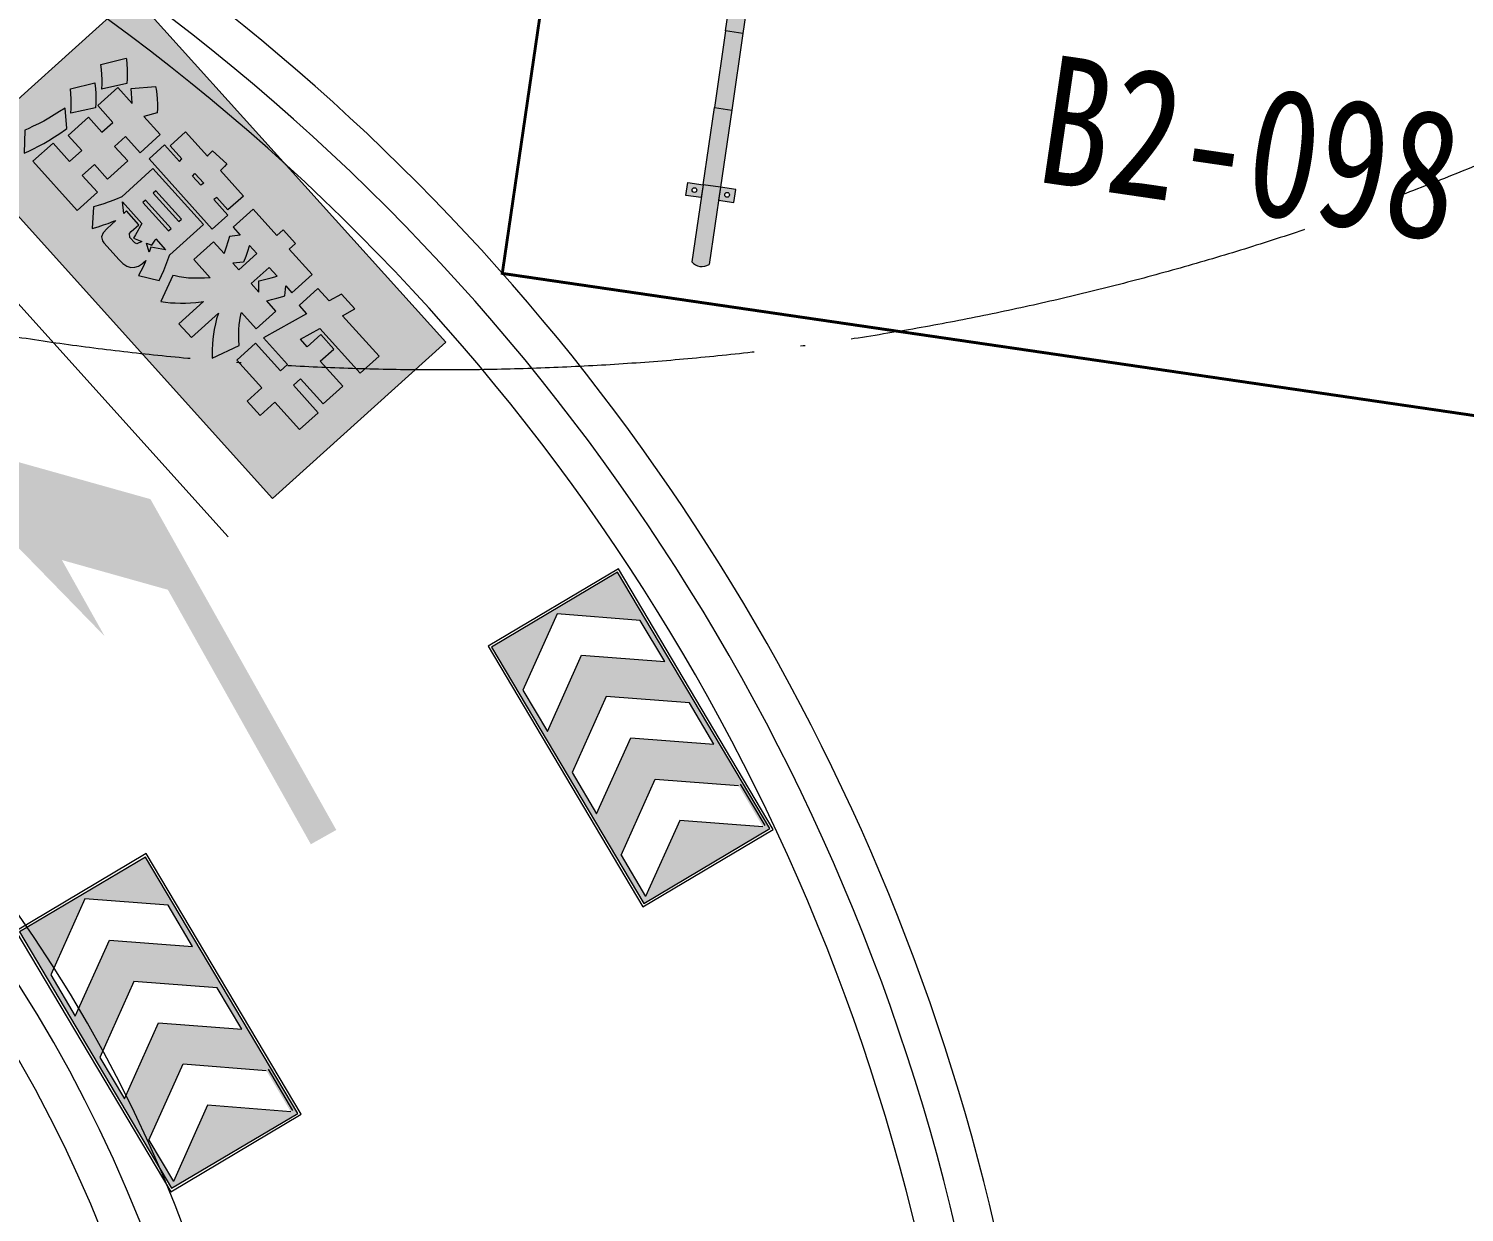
# Model space of a CAD drawing. Header units: inches. Extents: x -414268 to 632271, y -366004 to 318730.
# Drawn here: x 350452 to 357829, y 104887 to 110969 of the extents above; entities that cross this region are included whole.
import ezdxf

# ---------------------------------------------------------------- set-up
doc = ezdxf.new("R2010")
doc.units = ezdxf.units.IN
doc.header["$LTSCALE"] = 1200
doc.header["$MEASUREMENT"] = 0
doc.linetypes.add('DOTE', pattern=[2.4200000000000004, 2, -0.2, 0.02, -0.2])
doc.layers.get('0').update_dxf_attribs({"linetype": 'CONTINUOUS', "lineweight": 0})
for name, color, linetype, lineweight in [('0--PAI--', 7, 'CONTINUOUS', 0), ('0--PAI--BLUE', 5, 'CONTINUOUS', 0), ('0--PAI--HUANG', 40, 'CONTINUOUS', 0), ('0--挡车架', 7, 'CONTINUOUS', 0), ('0--路缘线', 1, 'CONTINUOUS', 0), ('0--转弯箭头', 7, 'CONTINUOUS', 0), ('0－－车位', 4, 'CONTINUOUS', 0), ('0－－车位号码', 7, 'CONTINUOUS', 0), ('7', 7, 'CONTINUOUS', 0), ('COL-HATCH', 7, 'CONTINUOUS', 0), ('DOTE', 7, 'DOTE', 0), ('PUB_HATCH', 7, 'CONTINUOUS', 0), ('WALL', 7, 'CONTINUOUS', 0)]:
    doc.layers.add(name, color=color, linetype=linetype, lineweight=lineweight)
doc.styles.add('-黑体', font='simhei.ttf', dxfattribs={"width": 0.8})

# ---------------------------------------------------------------- blocks, each defined once
blk = doc.blocks.new('A$C47DC52A3')
at = {"layer": 'DOTE'}
blk.add_circle((13968.80007173077, 13968.80005914877), 13968.79999999996, dxfattribs=at)
blk = doc.blocks.new('A$C6F4820FC')
at = {"layer": '0--挡车架'}
h = blk.add_hatch(color=256, dxfattribs=at)
h.paths.add_polyline_path([(1617.474230922457, 169.3952663332057), (1684.499301437642, 169.3952663332057), (1684.499301437642, 248.7905199443812), (1617.474230922457, 248.7905199443812)])
h.paths.add_polyline_path([(1638.848788944474, 209.0928931387934, -1), (1663.124743415625, 209.0928931387934, -1)], flags=16)
h.paths.add_polyline_path([(1617.474230922457, 1.272001827601343e-05), (1684.499301437642, 1.272001827601343e-05), (1684.499301437642, 79.39526633119387), (1617.474230922457, 79.39526633119384)])
h.paths.add_polyline_path([(1638.848788944473, 39.69763952560606, -1), (1663.124743415624, 39.69763952560606, -1)], flags=16)
h.paths.add_polyline_path([(351.069134268579, 248.7905199443813), (351.0691342685791, 169.3952663332057), (418.0942047837639, 169.3952663332057), (418.0942047837638, 248.7905199443812)])
h.paths.add_polyline_path([(396.7196467617473, 209.0928931387934, 1), (372.4436922905957, 209.0928931387934, 1)], flags=16)
h.paths.add_polyline_path([(418.0942047837639, 79.39526633119387), (351.0691342685791, 79.39526633119387), (351.0691342685791, 1.272001827601343e-05), (418.0942047837639, 1.272001827601343e-05)])
h.paths.add_polyline_path([(372.4436922905957, 39.69763952560606, -1), (396.7196467617473, 39.69763952560606, -1)], flags=16)
h = blk.add_hatch(color=256, dxfattribs=at)
h.paths.add_polyline_path([(2017.784217856827, 79.3952663297232, 0.3952043560108401), (2017.78421785311, 169.3952663332057), (1617.474230922457, 169.3952663332057), (1617.474230922458, 79.39526633119387), (1684.499301437642, 79.39526633119385)])
h.paths.add_polyline_path([(818.9364171714836, 169.3952663332057), (818.9364171714836, 79.39526633119385), (1216.632018534735, 79.39526633119385), (1216.632018534736, 169.3952663332057)])
h.paths.add_polyline_path([(418.094204783764, 79.39526633119385), (418.0942047837638, 169.3952663332057), (351.0691342685791, 169.3952663332057), (17.78421785310638, 169.395266333202, 0.3952043560108128), (17.78421784939219, 79.39526632972411)])
h = blk.add_hatch(color=40, dxfattribs=at)
h.paths.add_polyline_path([(1216.632018534736, 169.3952663332056), (1216.632018534735, 79.39526633119385), (1617.474230922457, 79.39526633119385), (1617.474230922457, 169.3952663332056)])
h.paths.add_polyline_path([(818.9364171714836, 79.39526633119385), (818.9364171714836, 169.3952663332057), (418.0942047837639, 169.3952663332057), (418.0942047837639, 79.39526633119385)])
for p, q in [((17.78421785310638, 169.395266333202), (418.0942047837639, 169.3952663332057)), ((818.9364171714838, 169.3952663332057), (1216.632018534736, 169.3952663332057)), ((1617.474230922457, 169.3952663332057), (2017.78421785311, 169.3952663332057)), ((17.78421784939155, 79.39526632972411), (418.0942047837639, 79.39526633119385)), ((818.9364171714838, 79.39526633119385), (1216.632018534735, 79.39526633119385)), ((1617.474230922457, 79.39526633119385), (2017.784217856827, 79.3952663297232))]:
    blk.add_line(p, q, dxfattribs=at)
for points in [[(418.0942047837639, 169.3952663332057), (351.0691342685791, 169.3952663332057), (351.0691342685791, 248.7905199443812), (418.0942047837639, 248.7905199443812)], [(1617.474230922457, 169.3952663332057), (1684.499301437642, 169.3952663332057), (1684.499301437642, 248.7905199443812), (1617.474230922457, 248.7905199443812)], [(418.0942047837639, 79.39526633119385), (351.0691342685791, 79.39526633119385), (351.0691342685791, 1.272001827601343e-05), (418.0942047837639, 1.272001827601343e-05)], [(1617.474230922457, 79.39526633119385), (1684.499301437642, 79.39526633119385), (1684.499301437642, 1.272001827601343e-05), (1617.474230922457, 1.272001827601343e-05)]]:
    blk.add_lwpolyline(points, close=True, dxfattribs=at)
at = {"layer": '0--挡车架', "color": 0}
for points in [[(818.9364171714838, 169.3952663332057), (818.9364171714838, 79.39526633119385), (418.0942047837639, 79.39526633119385), (418.0942047837639, 169.3952663332057)], [(1617.474230922457, 169.3952663332057), (1617.474230922457, 79.39526633119385), (1216.632018534735, 79.39526633119385), (1216.632018534736, 169.3952663332057)]]:
    blk.add_lwpolyline(points, close=True, dxfattribs=at)
at = {"layer": '0--挡车架'}
for centre in [(384.5816695261715, 209.0928931387934), (1650.986766180049, 209.0928931387934), (384.5816695261715, 39.69763952560606), (1650.986766180049, 39.69763952560606)]:
    blk.add_circle(centre, 12.13797723557582, dxfattribs=at)
for centre, start, end in [((65.82469069586296, 124.3952663294804), 136.8717046789877, 223.1282953162828), ((1969.743745010358, 124.3952663294804), 316.871704683716, 43.12829532101674)]:
    blk.add_arc(centre, 65.82466886578737, start, end, dxfattribs=at)
blk = doc.blocks.new('A$C001A7B1A')
at = {"layer": '0－－车位', "const_width": 15}
blk.add_lwpolyline([(2407.499988817268, 5307.500045389108), (7.499988817267877, 5307.500045389108), (7.499988817267877, 7.500045389109687), (2407.499988817268, 7.500045389109687)], close=True, dxfattribs=at)
at = {"layer": '0--挡车架'}
blk.add_blockref('A$C6F4820FC', (189.7157709641579, 883.1047790596294), dxfattribs=at)
blk = doc.blocks.new('A$C5703102E')
at = {"layer": '0--PAI--BLUE'}
h = blk.add_hatch(color=5, dxfattribs=at)
h.paths.add_polyline_path([(220.232643195086, 299.7014668381889), (410.0426431950873, 569.4314668381903), (220.232643195086, 569.4314668381903), (30.42264319508831, 299.7014668381889), (220.232643195086, 29.97146683818937), (410.0426431950873, 29.97146683818937)], flags=16)
h.paths.add_polyline_path([(10.44264319508511, 9.991466838189808), (1189.262643195085, 9.991466838189808), (1189.262643195085, 589.4114668381899), (10.44264319508511, 589.4114668381899)])
h.paths.add_polyline_path([(410.0426431950873, 299.7014668381889), (599.8526431950886, 29.97146683818937), (789.6626431950863, 29.97146683818937), (599.8526431950886, 299.7014668381889), (789.6626431950863, 569.4314668381903), (599.8526431950886, 569.4314668381903)], flags=16)
h.paths.add_polyline_path([(1169.282643195089, 29.97146683818937), (979.472643195084, 29.97146683818937), (789.6626431950863, 299.7014668381889), (979.472643195084, 569.4314668381903), (1169.282643195089, 569.4314668381903), (979.472643195084, 299.7014668381889)], flags=16)
at = {"layer": '0--PAI--'}
for p, q in [((789.2099893585109, 299.6999955807296), (979.0199893585086, 569.429995580731)), ((1168.829989358514, 569.429995580731), (979.0199893585086, 299.6999955807296)), ((979.0199893585086, 29.96999558073185), (789.2099893585109, 299.6999955807296)), ((979.0199893585086, 299.6999955807296), (1168.829989358514, 29.96999558073185))]:
    blk.add_line(p, q, dxfattribs=at)
for points in [[(-1.064148818841204e-05, -4.422990969032981e-06), (1198.799989358515, -4.422990969032981e-06), (1198.799989358515, 599.3999955770105), (-1.064148818841204e-05, 599.3999955770105)], [(9.989989358513412, 9.989995577008813), (1188.809989358517, 9.989995577008813), (1188.809989358517, 589.4099955770089), (9.989989358513412, 589.4099955770089)], [(219.7799893585106, 299.6999955770079), (409.5899893585156, 569.4299955770093), (219.7799893585106, 569.4299955770093), (29.96998935851298, 299.6999955770079), (219.7799893585106, 29.96999557700838), (409.5899893585156, 29.96999557700838)], [(409.5899893585156, 299.6999955770079), (599.3999893585133, 29.96999557700838), (789.2099893585109, 29.96999557700838), (599.3999893585133, 299.6999955770079), (789.2099893585109, 569.4299955770093), (599.3999893585133, 569.4299955770093)]]:
    blk.add_lwpolyline(points, close=True, dxfattribs=at)
for points in [[(1168.829989358514, 579.4199955770109), (979.0199893585086, 579.4199955770109)], [(979.0199893585086, 29.96999557700838), (1168.829989358514, 29.96999557700838)]]:
    blk.add_lwpolyline(points, dxfattribs=at)
blk = doc.blocks.new('A$C3D5F7C1C')
at = {"layer": '0--PAI--HUANG'}
h = blk.add_hatch(color=256, dxfattribs=at)
h.paths.add_polyline_path([(802.0000261068126, 500.0000333289645), (2.000026106805308, 500.0000333289645), (2.000026106805308, 100.0000333289645), (802.0000261068053, 100.0000333289645)])
h.paths.add_polyline_path([(655.1216823169161, 422.5340192956683), (649.751810899761, 398.9478917635133), (743.22888026078, 398.9478917635133), (743.2288802607727, 355.4519332848868), (639.8382021297002, 355.4519332848831), (631.3290212686989, 318.4411272099933), (648.8843701324076, 318.4411272099969), (648.8843701323567, 349.5037680228561), (682.0536528088851, 349.5037680228525), (682.0536528088851, 318.4411272099678), (739.75911719125, 318.4411272100006), (739.7591171912427, 272.9624469773407), (682.0536528088851, 272.9624469773407), (682.0536528088851, 256.8115260227496), (745.2942154211923, 256.8115260227787), (745.2942154211923, 213.356874247329), (682.0536528088924, 213.3568742472708), (682.0536528088778, 179.5679910227045), (648.8843701323422, 179.5679910227045), (648.8843701324149, 213.3568742473326), (584.7350600494465, 213.356874247329), (584.7350600493955, 256.8115260227787), (648.8843701323494, 256.8115260228078), (648.8843701324076, 272.9624469773407), (587.5026091643886, 272.9624469773407), (605.9253987954507, 355.4519332848831), (586.8417019130356, 355.4519332848831), (586.8417019130284, 398.9478917635133), (615.8390075655116, 398.9478917635133), (621.2501856858144, 422.5340192956355)], flags=16)
h.paths.add_polyline_path([(562.5120537232142, 407.3744592180774), (562.5120537232142, 360.9044181084173), (546.5263595815122, 360.9044181084173), (558.1748498863308, 348.0167267073375), (556.6051951642003, 344.9187239666862), (551.8136175920008, 335.2942621190159), (547.6416405675118, 326.7850812578945), (544.089264092152, 319.4324880869972), (567.3449379986341, 319.4324880869972), (567.3449379986268, 273.953807854341), (529.4666911563836, 273.9538078543446), (530.292825220291, 272.7972201639459), (535.580083231187, 265.5272403998752), (537.8106452044813, 262.7183845815853), (542.7261428862548, 257.059366241876), (548.3438545226745, 251.2351210895431), (554.6224734102943, 245.3282625309002), (561.6033062526549, 239.214870455824), (569.2863530493923, 232.9775582714246), (554.1680996750947, 184.0291149692312), (550.1200427605436, 187.6641048515885), (543.180516621811, 194.1905639583892), (536.7366709211274, 200.6344096590583), (530.7471989557744, 207.0369486564778), (525.212100725752, 213.3568742474708), (520.1726829345207, 219.5941864318811), (514.0592908595936, 227.8555270734796), (509.1437931777691, 235.2907336510143), (504.1043753862614, 243.923834621688), (504.1043753862614, 181.5507127767341), (472.2982139156666, 181.5507127767341), (472.2982139156666, 238.4300430949515), (469.9850385361424, 235.0842001352212), (464.6151671189291, 227.5663801512455), (459.080068888994, 220.420320496054), (453.4210505493029, 213.5221010600617), (447.6794188033673, 206.9543352500987), (441.7725602445207, 200.7170230654156), (435.7417815760709, 194.7688578035195), (429.5870827980325, 189.109839463883), (423.3084639102453, 183.781274749992), (404.018233511837, 229.2599549826627), (407.1162362524701, 231.283983439851), (413.1057082177722, 235.6211872767672), (419.0951801829433, 240.5779916617648), (425.1672655547081, 246.1130898917654), (431.1980442231725, 252.1851752634211), (437.3114362980268, 258.8768611832602), (443.4248283728084, 266.1468409478402), (449.538220447721, 273.953807854341), (407.4879965813598, 273.9538078543374), (407.487996581367, 319.4324880869972), (434.7917274022475, 319.4324880869972), (433.7177531186608, 321.3739031383338), (429.2153224692738, 329.4287102635208), (424.4237448970234, 337.5661307956216), (419.3017136990093, 345.7861647340651), (429.7523096108343, 360.9044181084173), (411.6599736054122, 360.9044181084173), (411.6599736054341, 407.3744592180738), (472.2982139156738, 407.3744592180738), (472.2982139156666, 422.0383388571354), (504.1043753862541, 422.0383388571354), (504.1043753862541, 407.374459218041)], flags=16)
h.paths.add_polyline_path([(524.2620465520231, 360.9044181084137), (519.6770024958751, 351.7756366992398), (515.2158785494612, 343.1838424321431), (510.8786747123377, 335.1703420096601), (509.3090199905564, 332.3614861912974), (523.7663661135739, 319.4324880869972), (504.1043753862614, 319.4324880869935), (504.1043753862541, 360.9044181084173)], flags=16)
h.paths.add_polyline_path([(472.2982139156738, 360.9044181084173), (472.2982139156666, 319.4324880870299), (457.014733728487, 319.4324880869972), (467.9610100787322, 334.5920481645226), (463.499886132231, 343.4316826513605), (458.9974554826185, 351.8995568091486), (454.495024832635, 359.9130572313989), (453.8754242845971, 360.9044181084173)], flags=16)
h.paths.add_polyline_path([(383.8605623460608, 409.8528614106071), (383.8605623460608, 374.3290966512177), (355.1937103192904, 374.3290966512141), (354.1610427391206, 368.1330911699188), (390.0978745305329, 368.1330911699188), (390.0978745305256, 332.6093264105257), (228.1755979529044, 332.6093264105293), (228.1755979529116, 368.1330911699188), (266.7560587496846, 368.1330911699188), (266.0538447951621, 374.3290966512141), (235.8173380465014, 374.3290966512141), (235.8173380465014, 409.8528614106035), (291.7466141909317, 409.8528614105999), (291.6226940812776, 412.0421166803135), (290.7139466106819, 422.5340192956392), (323.9245359903944, 425.7559421459009), (324.3376030223808, 419.8490835881348), (325.1224303834606, 409.8528614106035)], flags=16)
h.paths.add_polyline_path([(374.1121803888309, 326.3720142260281), (374.1121803888236, 248.8211882376454), (378.3667708190987, 240.9084452872667), (382.8278947657891, 232.1514242073717), (386.9998717900235, 223.3944031269384), (390.8827018915908, 214.6373820466724), (394.4763850706513, 205.880360966592), (364.7355587604616, 185.2683160654924), (361.8027828326231, 193.2405097849187), (358.0851795438284, 202.3692911942926), (353.9545092230546, 211.6219927125603), (353.9545092230619, 205.8803609666284), (353.9132025198269, 204.1041727286392), (352.7153081267534, 196.2972058221749), (349.9064523085908, 189.9359735280705), (345.4453283620605, 184.9378624398269), (339.3732429903976, 181.4267926670873), (331.6488894903887, 179.2788441002594), (322.3548812684312, 178.5766301457043), (283.2374333299449, 178.5766301457043), (279.0654563058779, 179.0723105842007), (273.2825178566709, 182.542073653738), (269.8127547871482, 189.3576796831621), (268.6561670973315, 199.4365152660248), (268.6561670973315, 219.5528797286352), (267.1278190783705, 215.7939697362854), (263.6167493058092, 206.6651883274935), (260.2295996426474, 198.7756080148465), (256.140236024934, 189.935973527954), (251.4312718593283, 180.3115116804693), (225.5319689475509, 206.9130285468018), (229.2495722363819, 214.430848530923), (233.4628559636258, 223.4770165333684), (236.684778813833, 230.9948365173987), (238.0479000198393, 234.4232928838246), (241.3111295730996, 243.2216206669291), (245.0287328619743, 254.3331238302235), (245.0287328619816, 326.3720142260281)], flags=16)
h.paths.add_polyline_path([(321.8178941267543, 374.3290966512177), (320.9504533593936, 368.1330911699151), (300.0905682390439, 368.1330911699188), (299.3883542845069, 374.3290966512141)], flags=16)
h.paths.add_polyline_path([(342.3473256214056, 304.7686084479355), (342.3473256214056, 298.5726029666403), (276.8348943326273, 298.5726029666403), (276.8348943326273, 304.7686084479355)], flags=0)
h.paths.add_polyline_path([(363.1659040385493, 249.1284792260194), (342.5125524342802, 233.7210789291566), (347.01498308398, 225.5423516938645), (332.4337168513302, 232.4818778329209), (341.1081245251626, 236.9430017794512), (338.423188816625, 247.1044507686238), (337.8035882684635, 249.128479225983)], flags=0)
h.paths.add_polyline_path([(342.3473256214056, 280.9346406965524), (342.3473256214056, 274.6973285120766), (276.8348943326273, 274.6973285120766), (276.8348943326273, 280.9346406965487)], flags=0)
h.paths.add_polyline_path([(322.6440281909308, 219.6354931350324), (318.8851181989303, 218.0658384131239), (306.1626536106924, 218.0658384131275), (300.9580090063973, 222.2791221403932), (300.4623285679263, 226.5337125709229), (300.4623285679263, 244.1716748409526), (268.6561670973388, 244.1716748409526), (268.6561670973315, 237.6865224372195), (252.5052461427331, 249.1284792259794), (302.197210102684, 249.128479225983), (305.8321999857581, 239.2974838605551), (306.6996407523839, 236.9430017795967), (309.3019630546769, 228.1033672929188), (311.03684458934, 221.7834417018857), (325.0314560927, 228.8015109721055)], flags=0)
h.paths.add_polyline_path([(210.0832619475477, 374.5769368704459), (210.083261947555, 328.1482024639954), (172.9072290597833, 328.1482024640027), (172.9072290597833, 303.0337269132033), (206.613498878025, 303.0337269131705), (206.613498878025, 256.5636858035141), (172.907229059776, 256.5636858035141), (172.9072290597251, 228.5164343248871), (211.4876898566217, 228.5164343248907), (211.4876898566072, 182.0463932152343), (98.18340295547387, 182.0463932152343), (98.18340295541566, 228.5164343248907), (140.3988536346587, 228.5164343248871), (140.398853634666, 256.5636858035141), (105.8251430490709, 256.5636858035141), (105.8251430490564, 303.0337269131705), (140.3988536346587, 303.0337269131705), (140.3988536346515, 328.148202463999), (101.6531660250112, 328.148202463999), (101.6531660249384, 374.5769368704496), (138.33351847413, 374.5769368704532), (137.5899978165762, 375.1965374188258), (131.4352990382613, 380.1946485066474), (124.9088399320972, 385.2753730013246), (117.9693137923678, 390.4800176057761), (143.5381630784832, 424.0210606111323), (147.5862199929543, 421.4187383090793), (154.8148930546013, 416.461933923867), (161.5891923807649, 411.3812094292625), (167.9091179718162, 406.1765648249457), (173.7746698271876, 400.8893068143443), (179.1445412443136, 395.4368219908065), (168.3634917068412, 374.5769368704496)], flags=16)
h.paths.add_polyline_path([(106.8578106292334, 390.727857825008), (85.13048474153038, 352.230010434625), (84.6761110062289, 352.7256908730524), (79.26493288593338, 358.4260159158621), (73.39938103026361, 363.9198074426022), (67.03814873611555, 369.2896788597427), (60.18123600352556, 374.4943234640778), (52.82864283240633, 379.5750479586823), (73.85375476557965, 419.0642562261019), (75.25818267483555, 418.0315886454628), (82.11509540732368, 412.8682507448539), (88.68286121737765, 407.5396860309556), (95.0027868082907, 402.0872012073232), (101.0748721801574, 396.4694895711509)], flags=16)
h.paths.add_polyline_path([(101.8183928378276, 322.6544109372626), (80.46282727899234, 285.147924423869), (80.38021387251501, 285.2718445334867), (75.01034245550545, 291.0134762794405), (69.14479059980658, 296.6724946192007), (62.86617171209946, 302.1662861456243), (56.05056568258442, 307.4948508597154), (48.82189262115571, 312.7408021671981), (69.51655092870351, 350.7429691190955), (70.30137828883744, 350.1646752744746), (77.19959772546281, 345.0013373730726), (83.80867023882456, 339.6727726592035), (90.08728912639344, 334.1789811325434), (96.11806779501785, 328.5199627928414)], flags=16)
h.paths.add_polyline_path([(95.3745471372822, 262.3053175495115), (95.12670691795938, 259.9921421696599), (93.5983588993331, 248.3023451620757), (91.86347736453172, 237.1082285921584), (89.96336901697214, 226.4097924612724), (87.85672715327382, 216.1657300655643), (85.54355177366233, 206.4173481082435), (83.0651495810962, 197.1646465895938), (80.38021387255867, 188.3663188063438), (77.4887446479479, 180.063671461201), (49.15234624687582, 207.1608687660373), (51.25898811044317, 213.315567543752), (54.10915063181892, 222.526962359454), (56.79408634046558, 232.027504097674), (59.27248853308993, 241.8171927581316), (61.58566391259228, 251.8960283412016), (63.69230577633425, 262.2640108466585), (65.63372082712158, 272.9211402741785), (67.40990906504885, 283.9087233276186)], flags=16)
at = {"layer": 'PUB_HATCH'}
h = blk.add_hatch(color=256, dxfattribs=at)
h.paths.add_polyline_path([(561.6033062526258, 239.2148704559222), (554.6224734103889, 245.3282625307766), (548.3438545226818, 251.2351210896013), (542.7261428862694, 257.0593662420142), (537.8106452045031, 262.7183845816035), (535.5800832312088, 265.5272403997806), (530.292825220502, 272.797220164488), (529.4666911563836, 273.953807854341), (567.3449379986268, 273.953807854341), (567.3449379986268, 319.4324880869972), (544.089264092152, 319.4324880869972), (547.6416405680939, 326.7850812581164), (551.8136175922118, 335.2942621190887), (556.6051951643894, 344.918723966679), (558.1748498863308, 348.0167267073266), (546.526359581505, 360.9044181084173), (562.5120537232142, 360.9044181084173), (562.5120537232142, 407.3744592180738), (504.1043753862614, 407.3744592180446), (504.1043753862614, 422.0383388571354), (472.2982139156666, 422.0383388571354), (472.2982139156666, 407.3744592180738), (411.6599736054195, 407.3744592180738), (411.6599736054195, 360.9044181084173), (429.7523096108343, 360.9044181084173), (419.3017136990093, 345.7861647340615), (424.4237448968925, 337.5661307955597), (429.2153224690701, 329.4287102634698), (433.7177531188354, 321.3739031377918), (434.7917274022475, 319.4324880869972), (407.4879965813598, 319.4324880869972), (407.4879965813598, 273.953807854341), (449.538220447721, 273.953807854341), (443.4248283728375, 266.1468409478985), (437.3114362979541, 258.8768611831911), (431.1980442231288, 252.1851752633956), (425.1672655546572, 246.1130898917472), (419.0951801830088, 240.5779916618048), (413.1057082177722, 235.6211872767744), (407.1162362524774, 231.2839834398619), (404.0182335118297, 229.2599549826555), (423.3084639102453, 183.7812747499993), (429.5870827979525, 189.109839463883), (435.7417815760709, 194.7688578034722), (441.7725602444843, 200.7170230655029), (447.6794188033091, 206.9543352500041), (453.4210505493102, 213.5221010601817), (459.0800688888994, 220.4203204960068), (464.6151671188418, 227.5663801510964), (469.9850385359605, 235.0842001350393), (472.2982139156666, 238.4300430949515), (472.2982139156666, 181.5507127767341), (504.1043753862614, 181.5507127767341), (504.1043753862614, 243.923834621688), (509.1437931777327, 235.290733651098), (514.0592908595572, 227.8555270735378), (520.1726829344407, 219.5941864318593), (525.2121007258538, 213.356874247329), (530.7471989557962, 207.0369486564159), (536.7366709210328, 200.634409659091), (543.1805166215636, 194.1905639585602), (550.1200427606236, 187.6641048515885), (554.1680996750947, 184.0291149692348), (569.2863530493923, 232.977558271421)])
h.paths.add_polyline_path([(52.82864283240633, 379.5750479586859), (73.85375476558693, 419.0642562261055), (75.25818267470459, 418.0315886458993), (82.11509540729458, 412.8682507448102), (88.68286121747224, 407.5396860309265), (95.00278680841438, 402.0872012073669), (101.0748721800628, 396.4694895710127), (106.8578106292407, 390.7278578250116), (85.13048474153038, 352.2300104346214), (84.67611100623617, 352.7256908731215), (79.26493288594065, 358.4260159158875), (73.39938103029272, 363.9198074426531), (67.03814873617375, 369.2896788597718), (60.18123600358376, 374.4943234640377)])
h.paths.add_polyline_path([(83.06514958111802, 197.164646589561), (85.54355177364778, 206.417348108298), (87.85672715329565, 216.1657300655061), (89.96336901694303, 226.4097924612433), (91.86347736453172, 237.1082285922748), (93.59835889929673, 248.3023451618064), (95.12670691800304, 259.9921421698382), (95.37454713729676, 262.3053175495152), (67.40990906505613, 283.9087233276077), (65.6337208271143, 272.9211402741348), (63.6923057762906, 262.2640108463092), (61.58566391264321, 251.8960283409542), (59.27248853299534, 241.8171927580406), (56.79408634046558, 232.0275040976267), (54.10915063187713, 222.5269623596541), (51.25898811052321, 213.315567544123), (49.15234624687582, 207.1608687660337), (77.48874464794062, 180.0636714612046), (80.38021387252957, 188.3663188061473)])
h.paths.add_polyline_path([(69.51655092870351, 350.7429691190919), (70.30137828964507, 350.1646752741799), (77.19959772547008, 345.0013373731199), (83.80867023888277, 339.6727726592071), (90.0872891265899, 334.1789811324707), (96.1180677950033, 328.5199627928814), (101.8183928378276, 322.6544109372626), (80.46282727899961, 285.1479244238726), (80.38021387252957, 285.2718445334904), (75.01034245546907, 291.0134762794914), (69.14479059982114, 296.6724946190516), (62.86617171211401, 302.166286145788), (56.05056568270084, 307.4948508597008), (48.82189262117026, 312.7408021672018)])
h.paths.add_polyline_path([(206.613498878025, 256.5636858035141), (172.9072290597833, 256.5636858035141), (172.9072290597251, 228.5164343248907), (211.4876898566145, 228.5164343248907), (211.4876898566145, 182.0463932152343), (98.18340295547387, 182.0463932152343), (98.18340295541566, 228.5164343248907), (140.3988536346587, 228.5164343248907), (140.3988536346587, 256.5636858035141), (105.8251430490636, 256.5636858035141), (105.8251430490636, 303.0337269131705), (140.3988536346587, 303.0337269131705), (140.3988536346587, 328.148202463999), (101.6531660250039, 328.148202463999), (101.6531660249457, 374.5769368704496), (138.33351847413, 374.5769368704496), (137.5899978164816, 375.1965374185966), (131.4352990383632, 380.1946485068329), (124.9088399314205, 385.2753730014811), (117.9693137923605, 390.4800176057761), (143.5381630784832, 424.0210606111359), (147.5862199929543, 421.4187383089884), (154.8148930544266, 416.461933923958), (161.589192380663, 411.3812094293098), (167.9091179715469, 406.1765648250148), (173.7746698271949, 400.889306814337), (179.1445412443136, 395.4368219908065), (168.3634917068412, 374.5769368704496), (210.083261947555, 374.5769368704496), (210.083261947555, 328.148202463999), (172.9072290597833, 328.148202463999), (172.9072290597833, 303.0337269131996), (206.613498878025, 303.0337269131705)])
h.paths.add_polyline_path([(300.0905682390439, 368.1330911699188), (299.3883542845142, 374.3290966512141), (321.8178941267543, 374.3290966512141), (320.9504533594009, 368.1330911699188)], flags=17)
h.paths.add_polyline_path([(355.1937103192904, 374.3290966512141), (354.1610427391133, 368.1330911699188), (390.0978745305329, 368.1330911699188), (390.0978745305329, 332.6093264105293), (228.1755979529116, 332.6093264105293), (228.1755979529116, 368.1330911699188), (266.7560587496846, 368.1330911699188), (266.0538447951549, 374.3290966512141), (235.8173380465014, 374.3290966512141), (235.8173380465014, 409.8528614106035), (291.7466141909244, 409.8528614106035), (291.6226940812776, 412.0421166806627), (290.7139466106892, 422.5340192956355), (323.9245359904016, 425.7559421459009), (324.3376030224608, 419.8490835870762), (325.1224303834606, 409.8528614106035), (383.8605623460608, 409.8528614106035), (383.8605623460608, 374.3290966512141)])
h.paths.add_polyline_path([(276.8348943326273, 280.9346406965487), (276.8348943326273, 274.6973285120766), (342.3473256214056, 274.6973285120766), (342.3473256214056, 280.9346406965487)], flags=16)
h.paths.add_polyline_path([(276.8348943326273, 304.7686084479355), (276.8348943326273, 298.5726029666403), (342.3473256214056, 298.5726029666403), (342.3473256214056, 304.7686084479355)], flags=16)
h.paths.add_polyline_path([(332.4337168513448, 232.4818778329209), (341.1081245251698, 236.9430017794512), (338.4231888166396, 247.1044507687475), (337.8035882684635, 249.128479225983), (363.1659040385857, 249.128479225983), (342.5125524342875, 233.7210789291566), (347.0149830839946, 225.5423516938608)], flags=16)
h.paths.add_polyline_path([(322.6440281909308, 219.6354931350361), (318.8851181989303, 218.0658384131239), (306.1626536106924, 218.0658384131239), (300.9580090063973, 222.2791221403895), (300.4623285679263, 226.5337125708611), (300.4623285679263, 244.1716748409526), (268.6561670973315, 244.1716748409526), (268.6561670973315, 237.6865224372159), (252.5052461427404, 249.128479225983), (302.1972101026913, 249.128479225983), (305.832199985045, 239.297483862334), (306.6996407523984, 236.9430017794512), (309.301963054575, 228.1033672928024), (311.03684458934, 221.7834417018894), (324.9572035706369, 228.7642745441262), (324.9572035706369, 228.5164343248907)], flags=16)
h.paths.add_polyline_path([(245.0287328619743, 326.3720142260281), (245.0287328619743, 254.333123830249), (241.3111295732087, 243.2216206671583), (238.0479000197374, 234.4232928837155), (236.6847788138548, 230.9948365173914), (233.4628559636185, 223.4770165334485), (229.2495722363237, 214.4308485307702), (225.5319689475582, 206.9130285467982), (251.4312718593283, 180.3115116804693), (256.1402360250941, 189.9359735280595), (260.229599642742, 198.7756080147083), (263.6167493058601, 206.6651883275335), (267.127819078567, 215.7939697366528), (268.6561670973315, 219.5528797286534), (268.6561670973315, 199.4365152660321), (269.8127547871554, 189.3576796831476), (273.2825178566854, 182.5420736537344), (279.0654563058633, 179.0723105842044), (283.2374333299231, 178.5766301457043), (322.3548812684603, 178.5766301457043), (331.6488894904032, 179.2788441002631), (339.3732429904048, 181.4267926670873), (345.4453283620533, 184.9378624398232), (349.9064523085835, 189.9359735280595), (352.7153081267606, 196.2972058221785), (353.9132025198196, 204.1041727286211), (353.9545092230546, 205.880360966592), (353.9545092230546, 211.621992712564), (358.0851795438793, 202.369291193856), (361.8027828327031, 193.2405097847659), (364.7355587604688, 185.2683160654997), (394.4763850706513, 205.880360966592), (390.8827018915326, 214.6373820467998), (386.9998717899434, 223.3944031270075), (382.8278947658255, 232.1514242072444), (378.3667708192952, 240.9084452874522), (373.9469535759999, 249.128479225983), (374.1121803888236, 249.128479225983), (374.1121803888236, 326.3720142260281)])
h.paths.add_polyline_path([(472.2982139156666, 319.4324880870263), (472.2982139156666, 360.9044181084173), (453.8754242846044, 360.9044181084173), (454.4950248327223, 359.913057231417), (458.9974554824876, 351.8995568089449), (463.4998861321947, 343.4316826511786), (467.9610100787249, 334.5920481645298), (457.014733728487, 319.4324880869972)], flags=17)
h.paths.add_polyline_path([(523.7663661135593, 319.4324880869972), (509.3090199905564, 332.3614861912938), (510.8786747124977, 335.1703420094709), (515.2158785493812, 343.183842431943), (519.6770024959114, 351.7756366993272), (524.2620465520304, 360.9044181084173), (504.1043753862614, 360.9044181084173), (504.1043753862614, 319.4324880869972)], flags=17)
h.paths.add_polyline_path([(682.0536528088851, 256.8115260227496), (682.0536528088851, 272.9624469773407), (739.75911719125, 272.9624469773407), (739.75911719125, 318.4411272099969), (682.0536528088851, 318.4411272099678), (682.0536528088851, 349.5037680228561), (648.8843701323494, 349.5037680228561), (648.8843701324076, 318.4411272099969), (631.3290212686989, 318.4411272099969), (639.8382021297002, 355.4519332848868), (743.22888026078, 355.4519332848868), (743.22888026078, 398.9478917635133), (649.751810899761, 398.9478917635133), (655.1216823168797, 422.5340192956355), (621.2501856858144, 422.5340192956355), (615.8390075655188, 398.9478917635133), (586.8417019130429, 398.9478917635133), (586.8417019130429, 355.4519332848868), (605.925398795458, 355.4519332848868), (587.5026091643958, 272.9624469773407), (648.8843701324076, 272.9624469773407), (648.8843701323494, 256.8115260228078), (584.7350600493955, 256.8115260227787), (584.7350600494538, 213.356874247329), (648.8843701324076, 213.356874247329), (648.8843701323494, 179.5679910227045), (682.0536528088851, 179.5679910227045), (682.0536528088851, 213.3568742472708), (745.2942154211923, 213.356874247329), (745.2942154211923, 256.8115260227787)])
at = {"layer": '0--PAI--'}
for points in [[(2.000026106805308, 100.0000333289645), (802.0000261068053, 100.0000333289645), (802.0000261068053, 500.0000333289645), (2.000026106805308, 500.0000333289645)], [(52.82864283240633, 379.5750479586859), (73.85375476558693, 419.0642562261055), (75.25818267470459, 418.0315886458993), (82.11509540729458, 412.8682507448102), (88.68286121747224, 407.5396860309265), (95.00278680841438, 402.0872012073669), (101.0748721800628, 396.4694895710127), (106.8578106292407, 390.7278578250116), (85.13048474153038, 352.2300104346214), (84.67611100623617, 352.7256908731215), (79.26493288594065, 358.4260159158875), (73.39938103029272, 363.9198074426531), (67.03814873617375, 369.2896788597718), (60.18123600358376, 374.4943234640377)], [(206.613498878025, 256.5636858035141), (172.9072290597833, 256.5636858035141), (172.9072290597251, 228.5164343248907), (211.4876898566145, 228.5164343248907), (211.4876898566145, 182.0463932152343), (98.18340295547387, 182.0463932152343), (98.18340295541566, 228.5164343248907), (140.3988536346587, 228.5164343248907), (140.3988536346587, 256.5636858035141), (105.8251430490636, 256.5636858035141), (105.8251430490636, 303.0337269131705), (140.3988536346587, 303.0337269131705), (140.3988536346587, 328.148202463999), (101.6531660250039, 328.148202463999), (101.6531660249457, 374.5769368704496), (138.33351847413, 374.5769368704496), (137.5899978164816, 375.1965374185966), (131.4352990383632, 380.1946485068329), (124.9088399314205, 385.2753730014811), (117.9693137923605, 390.4800176057761), (143.5381630784832, 424.0210606111359), (147.5862199929543, 421.4187383089884), (154.8148930544266, 416.461933923958), (161.589192380663, 411.3812094293098), (167.9091179715469, 406.1765648250148), (173.7746698271949, 400.889306814337), (179.1445412443136, 395.4368219908065), (168.3634917068412, 374.5769368704496), (210.083261947555, 374.5769368704496), (210.083261947555, 328.148202463999), (172.9072290597833, 328.148202463999), (172.9072290597833, 303.0337269131996), (206.613498878025, 303.0337269131705)], [(355.1937103192904, 374.3290966512141), (354.1610427391133, 368.1330911699188), (390.0978745305329, 368.1330911699188), (390.0978745305329, 332.6093264105293), (228.1755979529116, 332.6093264105293), (228.1755979529116, 368.1330911699188), (266.7560587496846, 368.1330911699188), (266.0538447951549, 374.3290966512141), (235.8173380465014, 374.3290966512141), (235.8173380465014, 409.8528614106035), (291.7466141909244, 409.8528614106035), (291.6226940812776, 412.0421166806627), (290.7139466106892, 422.5340192956355), (323.9245359904016, 425.7559421459009), (324.3376030224608, 419.8490835870762), (325.1224303834606, 409.8528614106035), (383.8605623460608, 409.8528614106035), (383.8605623460608, 374.3290966512141)], [(561.6033062526258, 239.2148704559222), (554.6224734103889, 245.3282625307766), (548.3438545226818, 251.2351210896013), (542.7261428862694, 257.0593662420142), (537.8106452045031, 262.7183845816035), (535.5800832312088, 265.5272403997806), (530.292825220502, 272.797220164488), (529.4666911563836, 273.953807854341), (567.3449379986268, 273.953807854341), (567.3449379986268, 319.4324880869972), (544.089264092152, 319.4324880869972), (547.6416405680939, 326.7850812581164), (551.8136175922118, 335.2942621190887), (556.6051951643894, 344.918723966679), (558.1748498863308, 348.0167267073266), (546.526359581505, 360.9044181084173), (562.5120537232142, 360.9044181084173), (562.5120537232142, 407.3744592180738), (504.1043753862614, 407.3744592180446), (504.1043753862614, 422.0383388571354), (472.2982139156666, 422.0383388571354), (472.2982139156666, 407.3744592180738), (411.6599736054195, 407.3744592180738), (411.6599736054195, 360.9044181084173), (429.7523096108343, 360.9044181084173), (419.3017136990093, 345.7861647340615), (424.4237448968925, 337.5661307955597), (429.2153224690701, 329.4287102634698), (433.7177531188354, 321.3739031377918), (434.7917274022475, 319.4324880869972), (407.4879965813598, 319.4324880869972), (407.4879965813598, 273.953807854341), (449.538220447721, 273.953807854341), (443.4248283728375, 266.1468409478985), (437.3114362979541, 258.8768611831911), (431.1980442231288, 252.1851752633956), (425.1672655546572, 246.1130898917472), (419.0951801830088, 240.5779916618048), (413.1057082177722, 235.6211872767744), (407.1162362524774, 231.2839834398619), (404.0182335118297, 229.2599549826555), (423.3084639102453, 183.7812747499993), (429.5870827979525, 189.109839463883), (435.7417815760709, 194.7688578034722), (441.7725602444843, 200.7170230655029), (447.6794188033091, 206.9543352500041), (453.4210505493102, 213.5221010601817), (459.0800688888994, 220.4203204960068), (464.6151671188418, 227.5663801510964), (469.9850385359605, 235.0842001350393), (472.2982139156666, 238.4300430949515), (472.2982139156666, 181.5507127767341), (504.1043753862614, 181.5507127767341), (504.1043753862614, 243.923834621688), (509.1437931777327, 235.290733651098), (514.0592908595572, 227.8555270735378), (520.1726829344407, 219.5941864318593), (525.2121007258538, 213.356874247329), (530.7471989557962, 207.0369486564159), (536.7366709210328, 200.634409659091), (543.1805166215636, 194.1905639585602), (550.1200427606236, 187.6641048515885), (554.1680996750947, 184.0291149692348), (569.2863530493923, 232.977558271421)], [(682.0536528088851, 256.8115260227496), (682.0536528088851, 272.9624469773407), (739.75911719125, 272.9624469773407), (739.75911719125, 318.4411272099969), (682.0536528088851, 318.4411272099678), (682.0536528088851, 349.5037680228561), (648.8843701323494, 349.5037680228561), (648.8843701324076, 318.4411272099969), (631.3290212686989, 318.4411272099969), (639.8382021297002, 355.4519332848868), (743.22888026078, 355.4519332848868), (743.22888026078, 398.9478917635133), (649.751810899761, 398.9478917635133), (655.1216823168797, 422.5340192956355), (621.2501856858144, 422.5340192956355), (615.8390075655188, 398.9478917635133), (586.8417019130429, 398.9478917635133), (586.8417019130429, 355.4519332848868), (605.925398795458, 355.4519332848868), (587.5026091643958, 272.9624469773407), (648.8843701324076, 272.9624469773407), (648.8843701323494, 256.8115260228078), (584.7350600493955, 256.8115260227787), (584.7350600494538, 213.356874247329), (648.8843701324076, 213.356874247329), (648.8843701323494, 179.5679910227045), (682.0536528088851, 179.5679910227045), (682.0536528088851, 213.3568742472708), (745.2942154211923, 213.356874247329), (745.2942154211923, 256.8115260227787)], [(300.0905682390439, 368.1330911699188), (299.3883542845142, 374.3290966512141), (321.8178941267543, 374.3290966512141), (320.9504533594009, 368.1330911699188)], [(69.51655092870351, 350.7429691190919), (70.30137828964507, 350.1646752741799), (77.19959772547008, 345.0013373731199), (83.80867023888277, 339.6727726592071), (90.0872891265899, 334.1789811324707), (96.1180677950033, 328.5199627928814), (101.8183928378276, 322.6544109372626), (80.46282727899961, 285.1479244238726), (80.38021387252957, 285.2718445334904), (75.01034245546907, 291.0134762794914), (69.14479059982114, 296.6724946190516), (62.86617171211401, 302.166286145788), (56.05056568270084, 307.4948508597008), (48.82189262117026, 312.7408021672018)], [(472.2982139156666, 319.4324880870263), (472.2982139156666, 360.9044181084173), (453.8754242846044, 360.9044181084173), (454.4950248327223, 359.913057231417), (458.9974554824876, 351.8995568089449), (463.4998861321947, 343.4316826511786), (467.9610100787249, 334.5920481645298), (457.014733728487, 319.4324880869972)], [(523.7663661135593, 319.4324880869972), (509.3090199905564, 332.3614861912938), (510.8786747124977, 335.1703420094709), (515.2158785493812, 343.183842431943), (519.6770024959114, 351.7756366993272), (524.2620465520304, 360.9044181084173), (504.1043753862614, 360.9044181084173), (504.1043753862614, 319.4324880869972)], [(245.0287328619743, 326.3720142260281), (245.0287328619743, 254.333123830249), (241.3111295732087, 243.2216206671583), (238.0479000197374, 234.4232928837155), (236.6847788138548, 230.9948365173914), (233.4628559636185, 223.4770165334485), (229.2495722363237, 214.4308485307702), (225.5319689475582, 206.9130285467982), (251.4312718593283, 180.3115116804693), (256.1402360250941, 189.9359735280595), (260.229599642742, 198.7756080147083), (263.6167493058601, 206.6651883275335), (267.127819078567, 215.7939697366528), (268.6561670973315, 219.5528797286534), (268.6561670973315, 199.4365152660321), (269.8127547871554, 189.3576796831476), (273.2825178566854, 182.5420736537344), (279.0654563058633, 179.0723105842044), (283.2374333299231, 178.5766301457043), (322.3548812684603, 178.5766301457043), (331.6488894904032, 179.2788441002631), (339.3732429904048, 181.4267926670873), (345.4453283620533, 184.9378624398232), (349.9064523085835, 189.9359735280595), (352.7153081267606, 196.2972058221785), (353.9132025198196, 204.1041727286211), (353.9545092230546, 205.880360966592), (353.9545092230546, 211.621992712564), (358.0851795438793, 202.369291193856), (361.8027828327031, 193.2405097847659), (364.7355587604688, 185.2683160654997), (394.4763850706513, 205.880360966592), (390.8827018915326, 214.6373820467998), (386.9998717899434, 223.3944031270075), (382.8278947658255, 232.1514242072444), (378.3667708192952, 240.9084452874522), (373.9469535759999, 249.128479225983), (374.1121803888236, 249.128479225983), (374.1121803888236, 326.3720142260281)], [(276.8348943326273, 304.7686084479355), (276.8348943326273, 298.5726029666403), (342.3473256214056, 298.5726029666403), (342.3473256214056, 304.7686084479355)], [(83.06514958111802, 197.164646589561), (85.54355177364778, 206.417348108298), (87.85672715329565, 216.1657300655061), (89.96336901694303, 226.4097924612433), (91.86347736453172, 237.1082285922748), (93.59835889929673, 248.3023451618064), (95.12670691800304, 259.9921421698382), (95.37454713729676, 262.3053175495152), (67.40990906505613, 283.9087233276077), (65.6337208271143, 272.9211402741348), (63.6923057762906, 262.2640108463092), (61.58566391264321, 251.8960283409542), (59.27248853299534, 241.8171927580406), (56.79408634046558, 232.0275040976267), (54.10915063187713, 222.5269623596541), (51.25898811052321, 213.315567544123), (49.15234624687582, 207.1608687660337), (77.48874464794062, 180.0636714612046), (80.38021387252957, 188.3663188061473)], [(276.8348943326273, 280.9346406965487), (276.8348943326273, 274.6973285120766), (342.3473256214056, 274.6973285120766), (342.3473256214056, 280.9346406965487)], [(322.6440281909308, 219.6354931350361), (318.8851181989303, 218.0658384131239), (306.1626536106924, 218.0658384131239), (300.9580090063973, 222.2791221403895), (300.4623285679263, 226.5337125708611), (300.4623285679263, 244.1716748409526), (268.6561670973315, 244.1716748409526), (268.6561670973315, 237.6865224372159), (252.5052461427404, 249.128479225983), (302.1972101026913, 249.128479225983), (305.832199985045, 239.297483862334), (306.6996407523984, 236.9430017794512), (309.301963054575, 228.1033672928024), (311.03684458934, 221.7834417018894), (324.9572035706369, 228.7642745441262), (324.9572035706369, 228.5164343248907)], [(332.4337168513448, 232.4818778329209), (341.1081245251698, 236.9430017794512), (338.4231888166396, 247.1044507687475), (337.8035882684635, 249.128479225983), (363.1659040385857, 249.128479225983), (342.5125524342875, 233.7210789291566), (347.0149830839946, 225.5423516938608)]]:
    blk.add_lwpolyline(points, close=True, dxfattribs=at)
at = {"layer": '7'}
blk.add_lwpolyline([(2.610680530779064e-05, 3.332896449137479e-05), (800.0000261068053, 3.332896449137479e-05)], dxfattribs=at)

msp = doc.modelspace()

# ---------------------------------------------------------------- hatches: boundary and pattern name
at = {"layer": '0--转弯箭头'}
msp.add_hatch(color=256, dxfattribs=at).paths.add_polyline_path([(350300.9197920631, 108402.6380978824), (350083.455469668, 109198.0683390005), (350328.3506947706, 108762.1482445775), (351077.2475462491, 108552.0208883251), (351371.1218163726, 108028.9167750174), (352032.3389241503, 106851.932520075), (351901.5628958232, 106778.4639525442), (351166.8772205149, 108086.2242358136), (350622.2249648939, 108239.0441312697), (350842.6306674866, 107846.7160462889)])

# ---------------------------------------------------------------- linework, layer by layer
at = {"layer": '0--路缘线'}
for radius in [10800, 7200]:
    msp.add_arc((344505.7995165528, 102280.8016112064), radius, 351.6793996841437, 81.67939968390236, dxfattribs=at)
at = {"layer": 'WALL'}
for radius, end in [(11000, 81.67939968390236), (11200, 71.13510587664526), (7000, 81.67939968390236), (6800, 81.67939968390236)]:
    msp.add_arc((344505.7995165528, 102280.8016112064), radius, 351.6793996841437, end, dxfattribs=at)

# ---------------------------------------------------------------- block references
at = {"rotation": 261.6793996637784}
msp.add_blockref('A$C001A7B1A', (353226.4124361576, 112095.1712166749), dxfattribs=at)
at = {"layer": '0--PAI--HUANG', "xscale": 3.000000000009683, "yscale": 3.000000000000293, "zscale": 3, "rotation": 312.0216039796198}
msp.add_blockref('A$C3D5F7C1C', (349870.6096157169, 110141.5871284256), dxfattribs=at)
at = {"layer": '7', "xscale": 1.300000000030684, "yscale": 1.299999999970168, "zscale": 1.3, "rotation": 300.717962080082}
for p in [(352812.2921818726, 107796.4700854335), (350385.7279013839, 106332.4233760435)]:
    msp.add_blockref('A$C5703102E', p, dxfattribs=at)
at = {"layer": 'COL-HATCH', "rotation": 351.6793996836047}
msp.add_blockref('A$C47DC52A3', (336722.4368945866, 111384.1709619699), dxfattribs=at)

# ---------------------------------------------------------------- texts
at = {"layer": '0－－车位号码', "style": '-黑体', "width": 0.8}
msp.add_text('B2-098', height=660, rotation=351.67939968401, dxfattribs=at).set_placement((355614.7831006018, 110186.1334921896))

doc.saveas('drawing.dxf')
